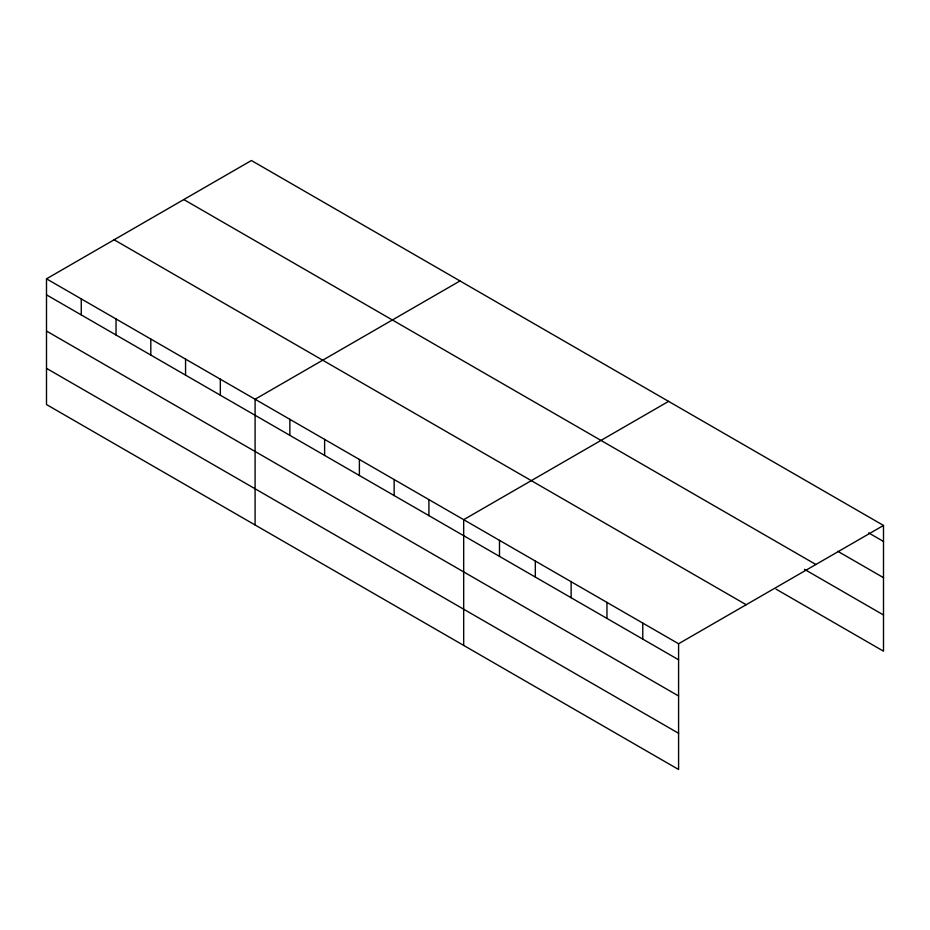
<?xml version="1.0" encoding="UTF-8"?>
<svg xmlns="http://www.w3.org/2000/svg" width="930" height="930" viewBox="0 0 930 930"><rect width="100%" height="100%" fill="white"/><g stroke="black" fill="none" stroke-linecap="round" stroke-linejoin="round"><path stroke-width="1.4" d="M46.5 278.826L678.586 643.758L678.586 769.482L46.5 404.55L46.5 278.826L251.414 160.518L883.5 525.45L883.5 651.174L776.05 589.143M460.001 280.941L255.087 399.249L255.087 524.973M668.589 401.376L463.675 519.684L463.675 645.408M678.586 643.758L883.5 525.45M868.678 532.913L883.5 541.469M837.802 551.292L883.5 577.67M183.791 199.555L815.877 564.487M804.45 569.334L883.5 614.974M114.123 239.777L746.209 604.721M46.5 294.845L678.586 659.777M46.5 331.045L678.586 695.977M46.5 368.35L678.586 733.282M642.769 623.077L642.769 639.096M606.953 602.396L606.953 618.415M571.136 581.715L571.136 597.734M535.32 561.034L535.32 577.053M499.491 540.353L499.491 556.373M428.916 499.608L428.916 515.627M394.146 479.531L394.146 495.55M359.387 459.467L359.387 475.486M324.617 439.39L324.617 455.409M289.858 419.325L289.858 435.333M220.329 379.184L220.329 395.192M185.558 359.108L185.558 375.127M150.8 339.043L150.8 355.051M116.029 318.967L116.029 334.986M81.27 298.89L81.27 314.91"/></g></svg>
